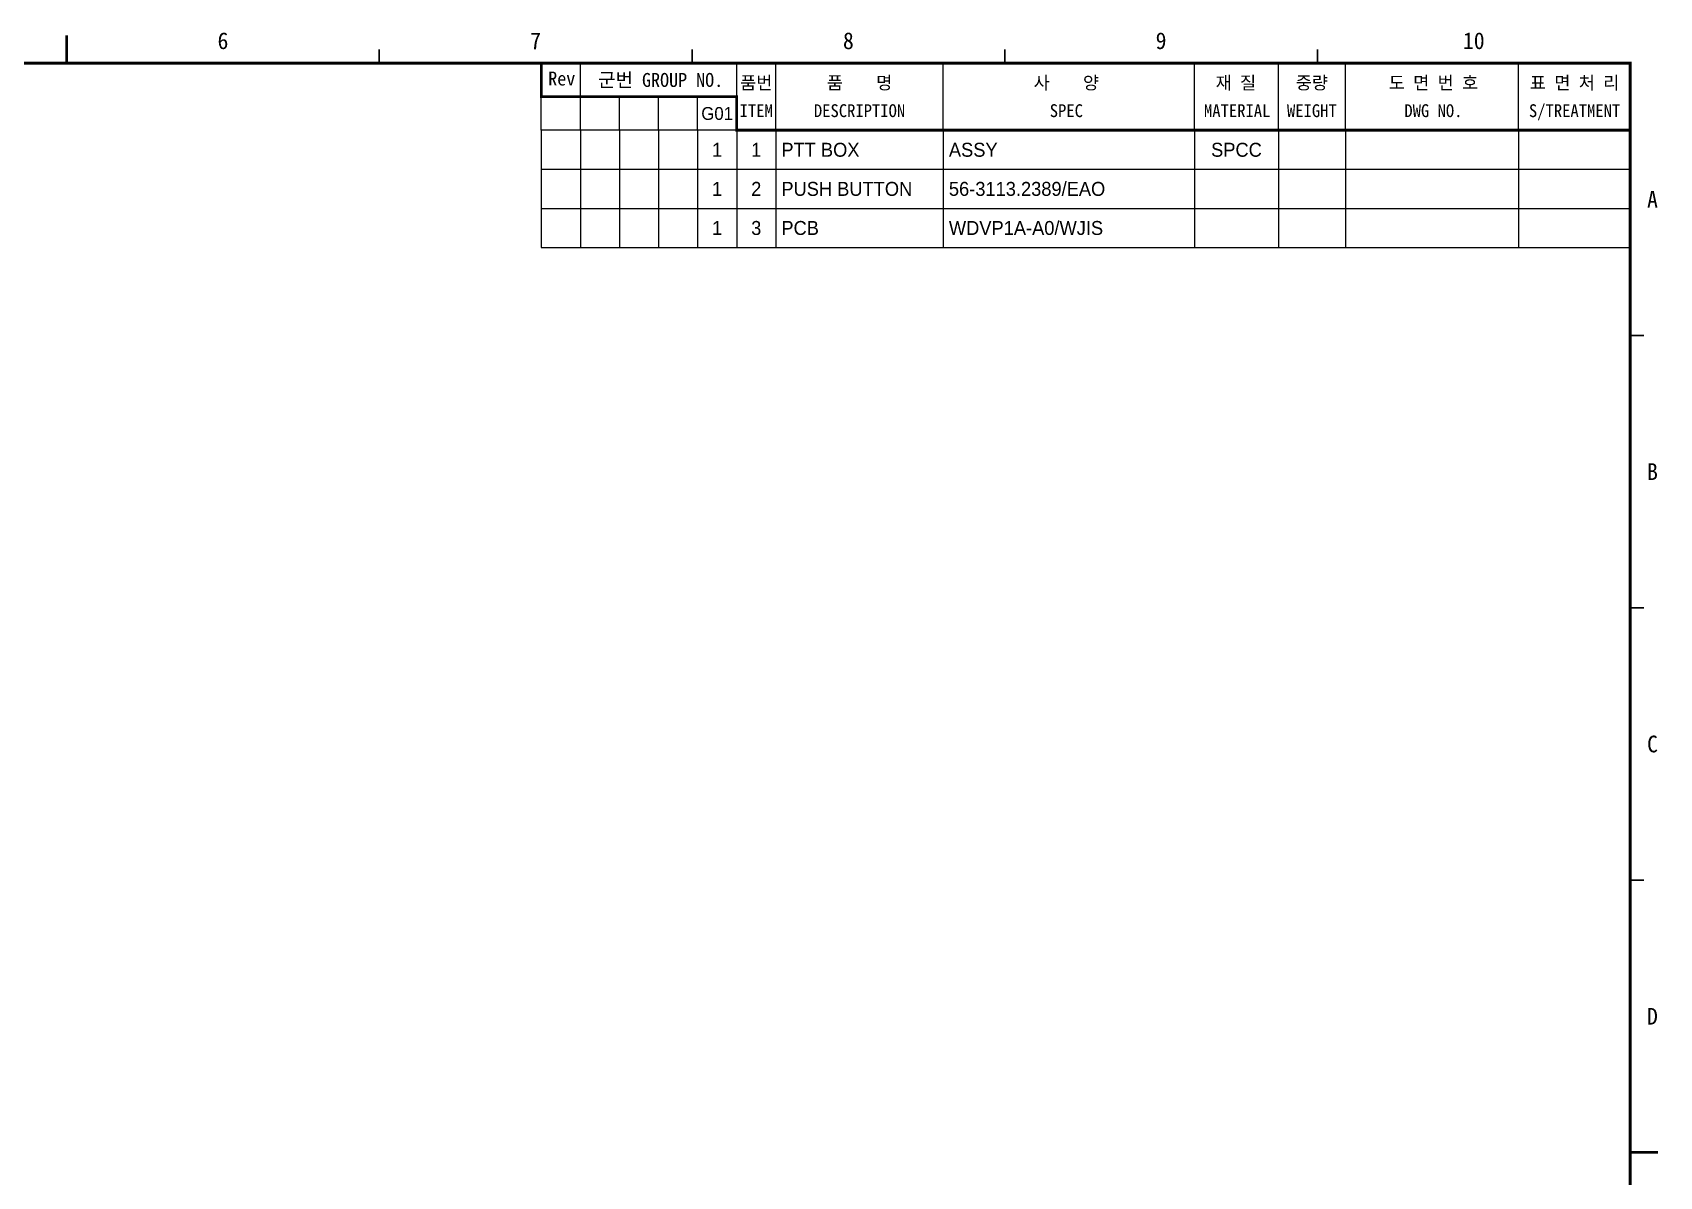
# Model space of a CAD drawing. Extents: x 2 to 587, y 5 to 415.
# Drawn here: x 290.9 to 582.2, y 205.7 to 410.5 of the extents above; entities that cross this region are included whole.
import ezdxf
from ezdxf.enums import TextEntityAlignment as Align

# ---------------------------------------------------------------- set-up
doc = ezdxf.new("R2010")
doc.units = 0
doc.header["$LTSCALE"] = 5
doc.header["$MEASUREMENT"] = 0
doc.layers.get('0').update_dxf_attribs({"linetype": 'CONTINUOUS', "lineweight": 25})
doc.layers.add('4', color=4, linetype='CONTINUOUS', lineweight=18)
for name, color, linetype in [('SHEET', 3, 'CONTINUOUS'), ('WJDMS_FRAME', 7, 'CONTINUOUS'), ('문자', 4, 'CONTINUOUS'), ('테두리', 3, 'CONTINUOUS')]:
    doc.layers.add(name, color=color, linetype=linetype)
doc.styles.add('굴림', font='')
doc.styles.add('굴림체', font='')
doc.styles.get('굴림').set_extended_font_data('Gulim')
doc.styles.get('굴림체').set_extended_font_data('GulimChe')

# ---------------------------------------------------------------- blocks, each defined once
blk = doc.blocks.new('WJDMS_A2')
at = {"layer": 'SHEET'}
blk.add_point((577, 251.54), dxfattribs=at)
blk.add_point((577, 251.54), dxfattribs=at)
at = {"layer": '테두리'}
for points, const_width in [([(297, 410), (297, 405)], 0.5), ([(17, 405), (17, 15), (577, 15), (577, 405), (17, 405)], 0.5), ([(353, 407.5), (353, 405)], 0.3), ([(409, 407.5), (409, 405)], 0.3), ([(465, 407.5), (465, 405)], 0.3), ([(521, 407.5), (521, 405)], 0.3), ([(579.5, 356.25), (577, 356.25)], 0.3), ([(579.5, 307.5), (577, 307.5)], 0.3), ([(579.5, 258.75), (577, 258.75)], 0.3), ([(582, 210), (577, 210)], 0.5)]:
    blk.add_lwpolyline(points, dxfattribs=dict(at, const_width=const_width))
at = {"color": 4, "style": '굴림'}
for tag, height, p in [('DWG_DATE', 2.5, (475, 39.5)), ('DWG_DRAW', 2.5, (475, 32.5)), ('DWG_DESIGNED', 2.5, (475, 25.5)), ('DWG_APPROVED', 2.5, (495, 25.5)), ('DWG_REV', 4, (572.5, 22)), ('DWG_WEIGHT', 2.5, (443, 18.5)), ('DWG_CHECKED', 2.5, (475, 18.5))]:
    blk.add_attdef(tag, text='', height=height, dxfattribs=at).set_placement(p, align=Align.MIDDLE_CENTER)
at = {"layer": '4', "style": '굴림'}
for tag, p in [('DWG_NAME1', (541, 41)), ('DWG_NAME2', (540.3, 32.92))]:
    blk.add_attdef(tag, text='', height=5, dxfattribs=at).set_placement(p, align=Align.MIDDLE_CENTER)
at = {"layer": '문자', "style": '굴림체'}
for s, p in [('6', (325, 409)), ('7', (381, 409)), ('8', (437, 409)), ('9', (493, 409)), ('10', (549, 409)), ('A', (581, 380.62)), ('B', (581, 331.88)), ('C', (581, 283.12)), ('D', (581, 234.38))]:
    blk.add_text(s, height=3, dxfattribs=at).set_placement(p, align=Align.MIDDLE)
at = {"layer": '문자', "style": '굴림'}
for tag, height, p in [('DWG_CARNAME1', 3, (541, 52.5)), ('DWG_CARNAME2', 3, (540.3, 47.45)), ('SCALE', 2.5, (438, 25.5)), ('DWG_NO', 4, (536.5, 22))]:
    blk.add_attdef(tag, text='', height=height, dxfattribs=at).set_placement(p, align=Align.MIDDLE_CENTER)
blk = doc.blocks.new('PL0')
at = {"layer": 'SHEET'}
for p, q in [((-188, -12), (-188, 0)), ((-160, -6), (-160, 0)), ((-195, -12), (-195, 0)), ((-153, -12), (-153, 0)), ((-123, -12), (-123, 0)), ((-78, -12), (-78, 0)), ((-63, -12), (-63, 0)), ((-63, -12), (-63, 0)), ((-51, -12), (-51, 0)), ((-20, -12), (-20, 0)), ((-181, -12), (-181, -6)), ((-174, -12), (-174, -6)), ((-167, -12), (-167, -6)), ((0, -12), (-195, -12)), ((-195, -12), (-195, -19)), ((-188, -12), (-188, -19)), ((-181, -12), (-181, -19)), ((-174, -12), (-174, -19)), ((-167, -12), (-167, -19)), ((-160, -12), (-160, -19)), ((-153, -12), (-153, -19)), ((-123, -12), (-123, -19)), ((-78, -12), (-78, -19)), ((-63, -12), (-63, -19)), ((-51, -12), (-51, -19)), ((-20, -12), (-20, -19)), ((0, -12), (0, -19)), ((-195, -19), (0, -19)), ((-195, -19), (-195, -26)), ((-188, -19), (-188, -26)), ((-181, -19), (-181, -26)), ((-174, -19), (-174, -26)), ((-167, -19), (-167, -26)), ((-160, -19), (-160, -26)), ((-153, -19), (-153, -26)), ((-123, -19), (-123, -26)), ((-78, -19), (-78, -26)), ((-63, -19), (-63, -26)), ((-51, -19), (-51, -26)), ((-20, -19), (-20, -26)), ((0, -19), (0, -26)), ((-195, -26), (0, -26)), ((-195, -26), (-195, -33)), ((-188, -26), (-188, -33)), ((-181, -26), (-181, -33)), ((-174, -26), (-174, -33)), ((-167, -26), (-167, -33)), ((-160, -26), (-160, -33)), ((-153, -26), (-153, -33)), ((-123, -26), (-123, -33)), ((-78, -26), (-78, -33)), ((-63, -26), (-63, -33)), ((-51, -26), (-51, -33)), ((-20, -26), (-20, -33)), ((0, -26), (0, -33)), ((-195, -33), (0, -33))]:
    blk.add_line(p, q, dxfattribs=at)
at = {"layer": '테두리'}
for p, q in [((-195, 0), (-195, -6)), ((-160, -6), (-195, -6)), ((-160, -6), (-160, -12)), ((-160, -12), (0, -12))]:
    blk.add_line(p, q, dxfattribs=at)
at = {"layer": '테두리', "const_width": 0.5}
blk.add_lwpolyline([(-195, 0), (-195, -6), (-160, -6), (-160, -12), (0, -12)], dxfattribs=at)
at = {"layer": '문자', "style": '굴림체'}
for s, height, p in [('Rev', 2.5, (-191.33, -2.74)), ('군번 GROUP NO.', 2.5, (-173.63, -3)), ('품번', 2.3, (-156.5, -3.5)), ('품    명', 2.3, (-138, -3.5)), ('사    양', 2.3, (-100.97, -3.5)), ('재 질', 2.3, (-70.61, -3.5)), ('중량', 2.3, (-57, -3.5)), ('도 면 번 호', 2.3, (-35.23, -3.5)), ('표 면 처 리', 2.3, (-9.95, -3.5)), ('ITEM', 2.3, (-156.5, -8.5)), ('DESCRIPTION', 2.3, (-138, -8.5)), ('SPEC', 2.3, (-100.97, -8.5)), ('MATERIAL', 2.3, (-70.37, -8.5)), ('WEIGHT', 2.3, (-57, -8.5)), ('DWG NO.', 2.3, (-35.23, -8.5)), ('S/TREATMENT', 2.3, (-9.95, -8.5))]:
    blk.add_text(s, height=height, dxfattribs=at).set_placement(p, align=Align.MIDDLE_CENTER)
at = {"layer": '문자', "style": '굴림'}
for tag, height, p in [('PL_G4', 2.3, (-184.5, -9)), ('PL_G3', 2.3, (-177.5, -9)), ('PL_G2', 2.3, (-170.5, -9)), ('PL_G1', 2.3, (-163.5, -9)), ('PL_1_0', 2.5, (-191.5, -15.5)), ('PL_1_1', 2.5, (-184.5, -15.5)), ('PL_1_2', 2.5, (-177.5, -15.5)), ('PL_1_3', 2.5, (-170.5, -15.5)), ('PL_1_4', 2.5, (-163.5, -15.5)), ('PL_1_5', 2.5, (-156.5, -15.5)), ('PL_1_8', 2.5, (-70.5, -15.5)), ('PL_1_11', 2.5, (-10, -15.5)), ('PL_2_0', 2.5, (-191.5, -22.5)), ('PL_2_1', 2.5, (-184.5, -22.5)), ('PL_2_2', 2.5, (-177.5, -22.5)), ('PL_2_3', 2.5, (-170.5, -22.5)), ('PL_2_4', 2.5, (-163.5, -22.5)), ('PL_2_5', 2.5, (-156.5, -22.5)), ('PL_2_8', 2.5, (-70.5, -22.5)), ('PL_2_11', 2.5, (-10, -22.5)), ('PL_3_0', 2.5, (-191.5, -29.5)), ('PL_3_1', 2.5, (-184.5, -29.5)), ('PL_3_2', 2.5, (-177.5, -29.5)), ('PL_3_3', 2.5, (-170.5, -29.5)), ('PL_3_4', 2.5, (-163.5, -29.5)), ('PL_3_5', 2.5, (-156.5, -29.5)), ('PL_3_8', 2.5, (-70.5, -29.5)), ('PL_3_11', 2.5, (-10, -29.5))]:
    blk.add_attdef(tag, text='', height=height, dxfattribs=at).set_placement(p, align=Align.MIDDLE_CENTER)
for tag, p in [('PL_1_6', (-152, -15.5)), ('PL_1_7', (-122, -15.5)), ('PL_1_10', (-50, -15.5)), ('PL_2_6', (-152, -22.5)), ('PL_2_7', (-122, -22.5)), ('PL_2_10', (-50, -22.5)), ('PL_3_6', (-152, -29.5)), ('PL_3_7', (-122, -29.5)), ('PL_3_10', (-50, -29.5))]:
    blk.add_attdef(tag, text='', height=2.5, dxfattribs=at).set_placement(p, align=Align.MIDDLE_LEFT)
for tag, p in [('PL_1_9', (-52, -15.5)), ('PL_2_9', (-52, -22.5)), ('PL_3_9', (-52, -29.5))]:
    blk.add_attdef(tag, text='', height=2.5, dxfattribs=at).set_placement(p, align=Align.MIDDLE_RIGHT)

msp = doc.modelspace()

# ---------------------------------------------------------------- block references
at = {"layer": 'WJDMS_FRAME'}
msp.add_blockref('WJDMS_A2', (0, 0), dxfattribs=at)
msp.add_blockref('PL0', (577, 405), dxfattribs=at).add_auto_attribs({'PL_G1': 'G01', 'PL_1_4': '1', 'PL_1_5': '1', 'PL_1_6': 'PTT BOX', 'PL_1_7': 'ASSY', 'PL_1_8': 'SPCC', 'PL_2_4': '1', 'PL_2_5': '2', 'PL_2_6': 'PUSH BUTTON', 'PL_2_7': '56-3113.2389/EAO', 'PL_3_4': '1', 'PL_3_5': '3', 'PL_3_6': 'PCB', 'PL_3_7': 'WDVP1A-A0/WJIS'})

doc.saveas('drawing.dxf')
